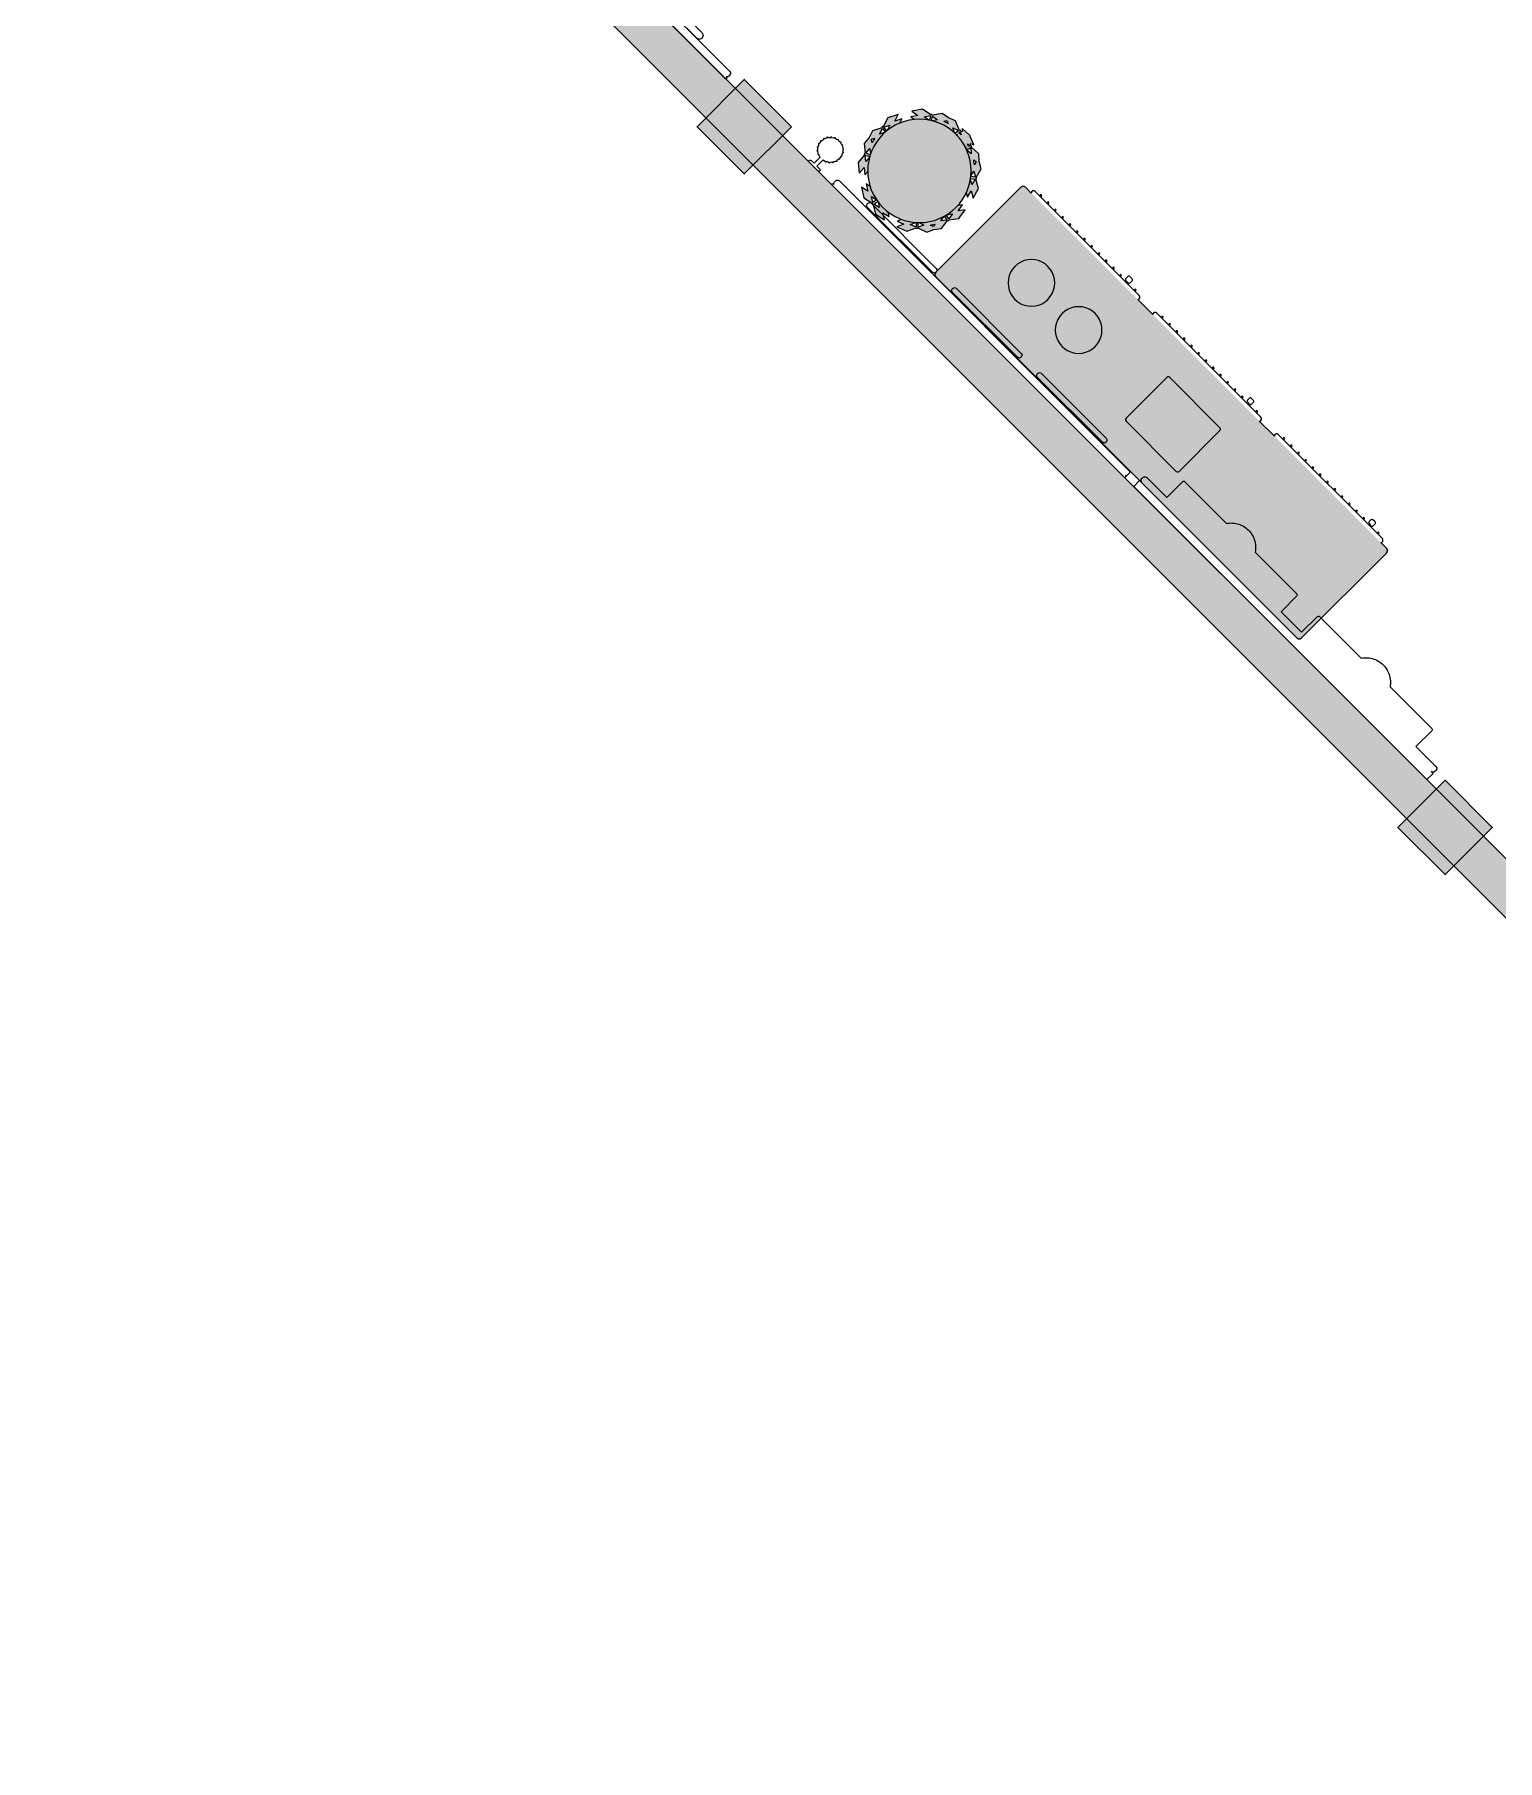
# Model space of a CAD drawing. Extents: x 2172.2 to 2210.6, y 415.3 to 458.1.
# Drawn here: x 2172.39 to 2181.16, y 426.93 to 437.28 of the extents above; entities that cross this region are included whole.
import ezdxf

# ---------------------------------------------------------------- set-up
doc = ezdxf.new("R2010")
doc.units = 0
for name, color, linetype, lineweight in [('AYAA_M3_COLUMNS', 8, 'CONTINUOUS', 30), ('AYAA_M3_FINE_DETAIL', 8, 'CONTINUOUS', 9), ('AYAA_M3_PLANTS', 94, 'CONTINUOUS', 18), ('AYAA_M3_SERVICE', 7, 'CONTINUOUS', 18), ('AYAA_M3_WALL_DECOR', 32, 'CONTINUOUS', 13), ('AYAA_M3_WALL_LIGHTS', 32, 'CONTINUOUS', 13), ('AYAA_M3_WALLS', 7, 'CONTINUOUS', 30)]:
    doc.layers.add(name, color=color, linetype=linetype, lineweight=lineweight)

# ---------------------------------------------------------------- blocks, each defined once
blk = doc.blocks.new('AYAA_M3_ARCHITECTURE')
at = {"layer": 'AYAA_M3_COLUMNS', "true_color": 0xcfdadc}
for points in [[(-13.071875, 2.724963), (-13.354713, 2.442124), (-13.637522, 2.724998), (-13.354713, 3.007803)], [(-9.155142, -1.192626), (-8.872302, -1.475465), (-9.155142, -1.758305), (-9.43795, -1.47543)]]:
    blk.add_hatch(color=256, dxfattribs=at).paths.add_polyline_path(points)
at = {"layer": 'AYAA_M3_WALLS', "true_color": 0xe1e6e6}
blk.add_hatch(color=256, dxfattribs=at).paths.add_polyline_path([(-17.430969, 6.977996), (-3.56182, -6.891153), (-3.738596, -7.06793), (-17.607746, 6.80122)])
at = {"layer": 'AYAA_M3_COLUMNS', "linetype": 'CONTINUOUS', "lineweight": -2}
for points in [[(-13.071875, 2.724963), (-13.354713, 2.442124), (-13.637522, 2.724998), (-13.354713, 3.007803)], [(-9.155142, -1.192626), (-8.872302, -1.475465), (-9.155142, -1.758305), (-9.43795, -1.47543)]]:
    blk.add_lwpolyline(points, close=True, dxfattribs=at)
at = {"layer": 'AYAA_M3_WALLS', "linetype": 'CONTINUOUS', "lineweight": -2}
blk.add_lwpolyline([(-17.430969, 6.977996), (-3.56182, -6.891153), (-3.738596, -7.06793), (-17.607746, 6.80122)], close=True, dxfattribs=at)
blk = doc.blocks.new('AYAA_M3_SCONCE')
at = {"color": 0, "linetype": 'CONTINUOUS', "lineweight": -2}
blk.add_lwpolyline([(-0.066057, -0.178967), (-0.064423, -0.178291), (-0.064952, -0.1775), (-0.069291, -0.168701), (-0.071015, -0.163622), (-0.072921, -0.164412), (-0.075043, -0.163533), (-0.075921, -0.161412), (-0.075043, -0.15929), (-0.072921, -0.158412), (-0.072618, -0.158538), (-0.074358, -0.149789), (-0.074835, -0.142517), (-0.076, -0.143), (-0.078121, -0.142121), (-0.079, -0.14), (-0.078121, -0.137879), (-0.076, -0.137), (-0.074835, -0.137483), (-0.074358, -0.130211), (-0.072618, -0.121462), (-0.072921, -0.121588), (-0.075043, -0.12071), (-0.075921, -0.118588), (-0.075043, -0.116467), (-0.072921, -0.115588), (-0.071015, -0.116378), (-0.069291, -0.111299), (-0.064952, -0.1025), (-0.064423, -0.101709), (-0.066057, -0.101033), (-0.066935, -0.098911), (-0.066057, -0.09679), (-0.063935, -0.095911), (-0.061814, -0.09679), (-0.061555, -0.097416), (-0.059501, -0.094343), (-0.053033, -0.086967), (-0.050898, -0.085095), (-0.051891, -0.084684), (-0.052769, -0.082563), (-0.051891, -0.080442), (-0.049769, -0.079563), (-0.047648, -0.080442), (-0.0471, -0.081764), (-0.045657, -0.080499), (-0.0375, -0.075048), (-0.033493, -0.073072), (-0.033693, -0.072989), (-0.034572, -0.070868), (-0.033693, -0.068747), (-0.031572, -0.067868), (-0.02945, -0.068747), (-0.028646, -0.07069), (-0.019411, -0.067556), (-0.013177, -0.066316), (-0.013816, -0.064774), (-0.012937, -0.062652), (-0.012, -0.062264), (-0.012, -0.014), (-0.037, -0.014), (-0.040995, -0.012931), (-0.043931, -0.009995), (-0.045, -0.006), (-0.043931, -0.002005), (-0.040995, 0.000931), (-0.037, 0.002), (0.037, 0.002), (0.040995, 0.000931), (0.043931, -0.002005), (0.045, -0.006), (0.043931, -0.009995), (0.040995, -0.012931), (0.037, -0.014), (0.012, -0.014), (0.012, -0.062264), (0.012937, -0.062652), (0.013816, -0.064774), (0.013177, -0.066316), (0.019411, -0.067556), (0.028646, -0.07069), (0.02945, -0.068747), (0.031572, -0.067868), (0.033693, -0.068747), (0.034572, -0.070868), (0.033693, -0.072989), (0.033493, -0.073072), (0.0375, -0.075048), (0.045657, -0.080499), (0.0471, -0.081764), (0.047648, -0.080442), (0.049769, -0.079563), (0.051891, -0.080442), (0.052769, -0.082563), (0.051891, -0.084684), (0.050898, -0.085095), (0.053033, -0.086967), (0.059501, -0.094343), (0.061555, -0.097416), (0.061814, -0.09679), (0.063935, -0.095911), (0.066057, -0.09679), (0.066935, -0.098911), (0.066057, -0.101033), (0.064423, -0.101709), (0.064952, -0.1025), (0.069291, -0.111299), (0.071015, -0.116378), (0.072921, -0.115588), (0.075043, -0.116467), (0.075921, -0.118588), (0.075043, -0.12071), (0.072921, -0.121588), (0.072618, -0.121462), (0.074358, -0.130211), (0.074835, -0.137483), (0.076, -0.137), (0.078121, -0.137879), (0.079, -0.14), (0.078121, -0.142121), (0.076, -0.143), (0.074835, -0.142517), (0.074358, -0.149789), (0.072618, -0.158538), (0.072921, -0.158412), (0.075043, -0.15929), (0.075921, -0.161412), (0.075043, -0.163533), (0.072921, -0.164412), (0.071015, -0.163622), (0.069291, -0.168701), (0.064952, -0.1775), (0.064423, -0.178291), (0.066057, -0.178967), (0.066935, -0.181089), (0.066057, -0.18321), (0.063935, -0.184089), (0.061814, -0.18321), (0.061555, -0.182584), (0.059501, -0.185657), (0.053033, -0.193033), (0.050898, -0.194905), (0.051891, -0.195316), (0.052769, -0.197437), (0.051891, -0.199558), (0.049769, -0.200437), (0.047648, -0.199558), (0.0471, -0.198236), (0.045657, -0.199501), (0.0375, -0.204952), (0.033493, -0.206928), (0.033693, -0.207011), (0.034572, -0.209132), (0.033693, -0.211253), (0.031572, -0.212132), (0.02945, -0.211253), (0.028646, -0.20931), (0.019411, -0.212444), (0.013177, -0.213684), (0.013816, -0.215226), (0.012937, -0.217348), (0.010816, -0.218226), (0.008695, -0.217348), (0.007816, -0.215226), (0.008131, -0.214467), (0, -0.215), (-0.008131, -0.214467), (-0.007816, -0.215226), (-0.008695, -0.217348), (-0.010816, -0.218226), (-0.012937, -0.217348), (-0.013816, -0.215226), (-0.013177, -0.213684), (-0.019411, -0.212444), (-0.028646, -0.20931), (-0.02945, -0.211253), (-0.031572, -0.212132), (-0.033693, -0.211253), (-0.034572, -0.209132), (-0.033693, -0.207011), (-0.033493, -0.206928), (-0.0375, -0.204952), (-0.045657, -0.199501), (-0.0471, -0.198236), (-0.047648, -0.199558), (-0.049769, -0.200437), (-0.051891, -0.199558), (-0.052769, -0.197437), (-0.051891, -0.195316), (-0.050898, -0.194905), (-0.053033, -0.193033), (-0.059501, -0.185657), (-0.061555, -0.182584), (-0.061814, -0.18321), (-0.063935, -0.184089), (-0.066057, -0.18321), (-0.066935, -0.181089)], close=True, dxfattribs=at)
blk = doc.blocks.new('AYAA_M3_UNIQUE_WALL_COMPOSITION_23')
at = {"color": 0, "linetype": 'CONTINUOUS', "lineweight": -2}
blk.add_lwpolyline([(-0.600037, -0.254052), (-0.609418, -0.251864), (-0.618636, -0.249068), (-0.627651, -0.245675), (-0.636425, -0.2417), (-0.64492, -0.237159), (-0.6531, -0.232072), (-0.66093, -0.226462), (-0.668376, -0.220351), (-0.675406, -0.213766), (-0.681991, -0.206736), (-0.688102, -0.19929), (-0.692981, -0.19248), (-1.0465, -0.19248), (-1.051094, -0.191251), (-1.054471, -0.187874), (-1.0557, -0.18328), (-1.0557, -0.04942), (-1.22544, -0.04942), (-1.233709, -0.047208), (-1.239788, -0.041129), (-1.242, -0.03286), (-1.242, -0.02458), (-1.239788, -0.016311), (-1.233709, -0.010232), (-1.22716, -0.00848), (-1.242, -0.00848), (-1.242, 0.04488), (1.242, 0.04488), (1.242, -0.00848), (1.22716, -0.00848), (1.233709, -0.010232), (1.239788, -0.016311), (1.242, -0.02458), (1.242, -0.03286), (1.239788, -0.041129), (1.233709, -0.047208), (1.22544, -0.04942), (1.0557, -0.04942), (1.0557, -0.18328), (1.054471, -0.187874), (1.051094, -0.191251), (1.0465, -0.19248), (0.692981, -0.19248), (0.688102, -0.19929), (0.681991, -0.206736), (0.675406, -0.213766), (0.668376, -0.220351), (0.66093, -0.226462), (0.6531, -0.232072), (0.64492, -0.237159), (0.636425, -0.2417), (0.627651, -0.245675), (0.618636, -0.249068), (0.609418, -0.251864), (0.600037, -0.254052), (0.590533, -0.255621), (0.580947, -0.256565), (0.57132, -0.25688), (0.561693, -0.256565), (0.552107, -0.255621), (0.542603, -0.254052), (0.533222, -0.251864), (0.524004, -0.249068), (0.514989, -0.245675), (0.506215, -0.2417), (0.49772, -0.237159), (0.48954, -0.232072), (0.48171, -0.226462), (0.474264, -0.220351), (0.467234, -0.213766), (0.460649, -0.206736), (0.454538, -0.19929), (0.449659, -0.19248), (0.09614, -0.19248), (0.091546, -0.191251), (0.088169, -0.187874), (0.08694, -0.18328), (0.08694, -0.04942), (-0.08694, -0.04942), (-0.08694, -0.18328), (-0.088169, -0.187874), (-0.091546, -0.191251), (-0.09614, -0.19248), (-0.449659, -0.19248), (-0.454538, -0.19929), (-0.460649, -0.206736), (-0.467234, -0.213766), (-0.474264, -0.220351), (-0.48171, -0.226462), (-0.48954, -0.232072), (-0.49772, -0.237159), (-0.506215, -0.2417), (-0.514989, -0.245675), (-0.524004, -0.249068), (-0.533222, -0.251864), (-0.542603, -0.254052), (-0.552107, -0.255621), (-0.561693, -0.256565), (-0.57132, -0.25688), (-0.580947, -0.256565), (-0.590533, -0.255621)], close=True, dxfattribs=at)
blk = doc.blocks.new('AYAA_M3_UNIQUE_WALL_COMPOSITION_24')
at = {"color": 0, "linetype": 'CONTINUOUS', "lineweight": -2}
for points in [[(-1.242, -0.00548), (-1.242, 0.00464), (1.242, 0.00464), (1.242, -0.00548), (1.234257, -0.00548), (1.239788, -0.011011), (1.242, -0.01928), (1.242, -0.02756), (1.239788, -0.035829), (1.233709, -0.041908), (1.22544, -0.04412), (-1.22544, -0.04412), (-1.233709, -0.041908), (-1.239788, -0.035829), (-1.242, -0.02756), (-1.242, -0.01928), (-1.239788, -0.011011), (-1.234257, -0.00548)], [(-1.00807, -0.05587), (-0.99636, -0.05102), (-0.44436, -0.05102), (-0.434219, -0.05587), (-0.430019, -0.06758), (-0.434219, -0.07929), (-0.44436, -0.08414), (-0.99636, -0.08414), (-1.00807, -0.07929), (-1.01292, -0.06758)], [(-0.276, -0.05102), (0.276, -0.05102), (0.286141, -0.05587), (0.290341, -0.06758), (0.286141, -0.07929), (0.276, -0.08414), (-0.276, -0.08414), (-0.28771, -0.07929), (-0.29256, -0.06758), (-0.28771, -0.05587)], [(0.44436, -0.05102), (0.99636, -0.05102), (1.006501, -0.05587), (1.010701, -0.06758), (1.006501, -0.07929), (0.99636, -0.08414), (0.44436, -0.08414), (0.43265, -0.07929), (0.4278, -0.06758), (0.43265, -0.05587)]]:
    blk.add_lwpolyline(points, close=True, dxfattribs=at)
blk = doc.blocks.new('AYAA_M3_UNIQUE_WALL_COMPOSITION_25')
at = {"color": 0, "linetype": 'CONTINUOUS', "lineweight": -2}
for points in [[(-1.242, 0.00436), (1.242, 0.00436), (1.242, -0.00576), (1.234257, -0.00576), (1.239788, -0.011291), (1.242, -0.01956), (1.242, -0.02784), (1.239788, -0.036109), (1.233709, -0.042188), (1.22544, -0.0444), (-1.22544, -0.0444), (-1.233709, -0.042188), (-1.239788, -0.036109), (-1.242, -0.02784), (-1.242, -0.01956), (-1.239788, -0.011291), (-1.234257, -0.00576), (-1.242, -0.00576)], [(-0.945518, -0.04486), (-0.596095, -0.04486), (-0.584101, -0.049834), (-0.572093, -0.04486), (-0.314493, -0.04486), (-0.298243, -0.051597), (-0.291512, -0.06786), (-0.298243, -0.084123), (-0.314493, -0.09086), (-0.572093, -0.09086), (-0.584101, -0.085886), (-0.596095, -0.09086), (-0.945518, -0.09086), (-0.961781, -0.084123), (-0.968518, -0.06786), (-0.961781, -0.051597)], [(-0.268469, -0.04486), (0.1288, -0.04486), (0.137619, -0.04852), (0.146454, -0.04486), (0.404054, -0.04486), (0.41477, -0.049303), (0.425495, -0.04486), (0.921633, -0.04486), (0.937866, -0.051597), (0.94459, -0.06786), (0.937866, -0.084123), (0.921633, -0.09086), (0.425495, -0.09086), (0.41477, -0.086417), (0.404054, -0.09086), (0.146454, -0.09086), (0.137619, -0.0872), (0.1288, -0.09086), (-0.268469, -0.09086), (-0.284733, -0.084123), (-0.291469, -0.06786), (-0.284733, -0.051597)]]:
    blk.add_lwpolyline(points, close=True, dxfattribs=at)
blk = doc.blocks.new('AYAA_M3_SIDEBOARD')
at = {"true_color": 0xe8ddc7}
blk.add_hatch(color=256, dxfattribs=at).paths.add_polyline_path([(-1.547328, 0.369987), (-1.539987, 0.377328), (-1.53, 0.38), (1.53, 0.38), (1.539987, 0.377328), (1.547328, 0.369987), (1.55, 0.36), (1.55, -0.36), (1.547328, -0.369987), (1.539987, -0.377328), (1.53, -0.38), (-1.53, -0.38), (-1.539987, -0.377328), (-1.547328, -0.369987), (-1.55, -0.36), (-1.55, 0.36)])
at = {"color": 0, "linetype": 'CONTINUOUS', "lineweight": -2}
for points in [[(-1.53, -0.38), (-1.539987, -0.377328), (-1.547328, -0.369987), (-1.55, -0.36), (-1.55, 0.36), (-1.547328, 0.369987), (-1.539987, 0.377328), (-1.53, 0.38), (1.53, 0.38), (1.539987, 0.377328), (1.547328, 0.369987), (1.55, 0.36), (1.55, -0.36), (1.547328, -0.369987), (1.539987, -0.377328), (1.53, -0.38), (1.481121, -0.38), (1.48313, -0.382009), (1.485, -0.389), (1.48313, -0.395991), (1.477991, -0.40113), (1.471, -0.403), (0.589, -0.403), (0.582009, -0.40113), (0.57687, -0.395991), (0.575, -0.389), (0.57687, -0.382009), (0.578879, -0.38), (0.451121, -0.38), (0.45313, -0.382009), (0.455, -0.389), (0.45313, -0.395991), (0.447991, -0.40113), (0.441, -0.403), (-0.441, -0.403), (-0.447991, -0.40113), (-0.45313, -0.395991), (-0.455, -0.389), (-0.45313, -0.382009), (-0.451121, -0.38), (-0.578879, -0.38), (-0.57687, -0.382009), (-0.575, -0.389), (-0.57687, -0.395991), (-0.582009, -0.40113), (-0.589, -0.403), (-1.471, -0.403), (-1.477991, -0.40113), (-1.48313, -0.395991), (-1.485, -0.389), (-1.48313, -0.382009), (-1.481121, -0.38)], [(-1.43, -0.415), (-1.433535, -0.413536), (-1.435, -0.41), (-1.433535, -0.406464), (-1.43, -0.405), (-1.426464, -0.406464), (-1.425, -0.41), (-1.426464, -0.413536)], [(-1.363461, -0.41), (-1.364926, -0.413536), (-1.368461, -0.415), (-1.371997, -0.413536), (-1.373461, -0.41), (-1.371997, -0.406464), (-1.368461, -0.405), (-1.364926, -0.406464)], [(-1.301923, -0.41), (-1.303388, -0.413536), (-1.306923, -0.415), (-1.310459, -0.413536), (-1.311923, -0.41), (-1.310459, -0.406464), (-1.306923, -0.405), (-1.303388, -0.406464)], [(-1.245385, -0.415), (-1.24892, -0.413536), (-1.250385, -0.41), (-1.24892, -0.406464), (-1.245385, -0.405), (-1.241849, -0.406464), (-1.240385, -0.41), (-1.241849, -0.413536)], [(-1.180311, -0.413536), (-1.183846, -0.415), (-1.187382, -0.413536), (-1.188846, -0.41), (-1.187382, -0.406464), (-1.183846, -0.405), (-1.180311, -0.406464), (-1.178846, -0.41)], [(-1.118772, -0.413536), (-1.122308, -0.415), (-1.125843, -0.413536), (-1.127308, -0.41), (-1.125843, -0.406464), (-1.122308, -0.405), (-1.118772, -0.406464), (-1.117308, -0.41)], [(-1.057234, -0.406464), (-1.055769, -0.41), (-1.057234, -0.413536), (-1.060769, -0.415), (-1.064305, -0.413536), (-1.065769, -0.41), (-1.064305, -0.406464), (-1.060769, -0.405)], [(-1.004231, -0.41), (-1.002766, -0.406464), (-0.999231, -0.405), (-0.995695, -0.406464), (-0.994231, -0.41), (-0.995695, -0.413536), (-0.999231, -0.415), (-1.002766, -0.413536)], [(-0.934157, -0.406464), (-0.932692, -0.41), (-0.934157, -0.413536), (-0.937692, -0.415), (-0.941228, -0.413536), (-0.942692, -0.41), (-0.941228, -0.406464), (-0.937692, -0.405)], [(-0.871154, -0.41), (-0.872618, -0.413536), (-0.876154, -0.415), (-0.879689, -0.413536), (-0.881154, -0.41), (-0.879689, -0.406464), (-0.876154, -0.405), (-0.872618, -0.406464)], [(-0.81108, -0.413536), (-0.814615, -0.415), (-0.818151, -0.413536), (-0.819615, -0.41), (-0.818151, -0.406464), (-0.814615, -0.405), (-0.81108, -0.406464), (-0.809615, -0.41)], [(-0.753077, -0.415), (-0.756612, -0.413536), (-0.758077, -0.41), (-0.756612, -0.406464), (-0.753077, -0.405), (-0.749541, -0.406464), (-0.748077, -0.41), (-0.749541, -0.413536)], [(-0.696538, -0.41), (-0.695074, -0.406464), (-0.691538, -0.405), (-0.688003, -0.406464), (-0.686538, -0.41), (-0.687306, -0.411855), (-0.686505, -0.412069), (-0.683569, -0.415005), (-0.6825, -0.419), (-0.6825, -0.435), (-0.683569, -0.438995), (-0.686505, -0.441931), (-0.6905, -0.443), (-0.7095, -0.443), (-0.713495, -0.441931), (-0.716431, -0.438995), (-0.7175, -0.435), (-0.7175, -0.419), (-0.716431, -0.415005), (-0.713495, -0.412069), (-0.7095, -0.411), (-0.696124, -0.411)], [(-0.633536, -0.413536), (-0.635, -0.41), (-0.633536, -0.406464), (-0.63, -0.405), (-0.626464, -0.406464), (-0.625, -0.41), (-0.626464, -0.413536), (-0.63, -0.415)], [(-0.396464, -0.406464), (-0.395, -0.41), (-0.396464, -0.413536), (-0.4, -0.415), (-0.403536, -0.413536), (-0.405, -0.41), (-0.403536, -0.406464), (-0.4, -0.405)], [(-0.338462, -0.405), (-0.334926, -0.406464), (-0.333462, -0.41), (-0.334926, -0.413536), (-0.338462, -0.415), (-0.341997, -0.413536), (-0.343462, -0.41), (-0.341997, -0.406464)], [(-0.276923, -0.405), (-0.273388, -0.406464), (-0.271923, -0.41), (-0.273388, -0.413536), (-0.276923, -0.415), (-0.280459, -0.413536), (-0.281923, -0.41), (-0.280459, -0.406464)], [(-0.215385, -0.405), (-0.211849, -0.406464), (-0.210385, -0.41), (-0.211849, -0.413536), (-0.215385, -0.415), (-0.21892, -0.413536), (-0.220385, -0.41), (-0.21892, -0.406464)], [(-0.153846, -0.405), (-0.150311, -0.406464), (-0.148846, -0.41), (-0.150311, -0.413536), (-0.153846, -0.415), (-0.157382, -0.413536), (-0.158846, -0.41), (-0.157382, -0.406464)], [(-0.088772, -0.406464), (-0.087308, -0.41), (-0.088772, -0.413536), (-0.092308, -0.415), (-0.095843, -0.413536), (-0.097308, -0.41), (-0.095843, -0.406464), (-0.092308, -0.405)], [(-0.025769, -0.41), (-0.027234, -0.413536), (-0.030769, -0.415), (-0.034305, -0.413536), (-0.035769, -0.41), (-0.034305, -0.406464), (-0.030769, -0.405), (-0.027234, -0.406464)], [(0.030769, -0.415), (0.027234, -0.413536), (0.025769, -0.41), (0.027234, -0.406464), (0.030769, -0.405), (0.034305, -0.406464), (0.035769, -0.41), (0.034305, -0.413536)], [(0.095843, -0.406464), (0.097308, -0.41), (0.095843, -0.413536), (0.092308, -0.415), (0.088772, -0.413536), (0.087308, -0.41), (0.088772, -0.406464), (0.092308, -0.405)], [(0.148846, -0.41), (0.150311, -0.406464), (0.153846, -0.405), (0.157382, -0.406464), (0.158846, -0.41), (0.157382, -0.413536), (0.153846, -0.415), (0.150311, -0.413536)], [(0.215385, -0.405), (0.21892, -0.406464), (0.220385, -0.41), (0.21892, -0.413536), (0.215385, -0.415), (0.211849, -0.413536), (0.210385, -0.41), (0.211849, -0.406464)], [(0.276923, -0.405), (0.280459, -0.406464), (0.281923, -0.41), (0.280459, -0.413536), (0.276923, -0.415), (0.273388, -0.413536), (0.271923, -0.41), (0.273388, -0.406464)], [(0.313569, -0.415005), (0.316505, -0.412069), (0.3205, -0.411), (0.333876, -0.411), (0.333462, -0.41), (0.334926, -0.406464), (0.338462, -0.405), (0.341997, -0.406464), (0.343462, -0.41), (0.342694, -0.411855), (0.343495, -0.412069), (0.346431, -0.415005), (0.3475, -0.419), (0.3475, -0.435), (0.346431, -0.438995), (0.343495, -0.441931), (0.3395, -0.443), (0.3205, -0.443), (0.316505, -0.441931), (0.313569, -0.438995), (0.3125, -0.435), (0.3125, -0.419)], [(0.403536, -0.413536), (0.4, -0.415), (0.396464, -0.413536), (0.395, -0.41), (0.396464, -0.406464), (0.4, -0.405), (0.403536, -0.406464), (0.405, -0.41)], [(0.625, -0.41), (0.626464, -0.406464), (0.63, -0.405), (0.633536, -0.406464), (0.635, -0.41), (0.633536, -0.413536), (0.63, -0.415), (0.626464, -0.413536)], [(0.695074, -0.413536), (0.691538, -0.415), (0.688003, -0.413536), (0.686538, -0.41), (0.688003, -0.406464), (0.691538, -0.405), (0.695074, -0.406464), (0.696538, -0.41)], [(0.749541, -0.406464), (0.753077, -0.405), (0.756612, -0.406464), (0.758077, -0.41), (0.756612, -0.413536), (0.753077, -0.415), (0.749541, -0.413536), (0.748077, -0.41)], [(0.81108, -0.406464), (0.814615, -0.405), (0.818151, -0.406464), (0.819615, -0.41), (0.818151, -0.413536), (0.814615, -0.415), (0.81108, -0.413536), (0.809615, -0.41)], [(0.879689, -0.406464), (0.881154, -0.41), (0.879689, -0.413536), (0.876154, -0.415), (0.872618, -0.413536), (0.871154, -0.41), (0.872618, -0.406464), (0.876154, -0.405)], [(0.934157, -0.406464), (0.937692, -0.405), (0.941228, -0.406464), (0.942692, -0.41), (0.941228, -0.413536), (0.937692, -0.415), (0.934157, -0.413536), (0.932692, -0.41)], [(0.995695, -0.406464), (0.999231, -0.405), (1.002766, -0.406464), (1.004231, -0.41), (1.002766, -0.413536), (0.999231, -0.415), (0.995695, -0.413536), (0.994231, -0.41)], [(1.065769, -0.41), (1.064305, -0.413536), (1.060769, -0.415), (1.057234, -0.413536), (1.055769, -0.41), (1.057234, -0.406464), (1.060769, -0.405), (1.064305, -0.406464)], [(1.125843, -0.413536), (1.122308, -0.415), (1.118772, -0.413536), (1.117308, -0.41), (1.118772, -0.406464), (1.122308, -0.405), (1.125843, -0.406464), (1.127308, -0.41)], [(1.188846, -0.41), (1.187382, -0.413536), (1.183846, -0.415), (1.180311, -0.413536), (1.178846, -0.41), (1.180311, -0.406464), (1.183846, -0.405), (1.187382, -0.406464)], [(1.250385, -0.41), (1.24892, -0.413536), (1.245385, -0.415), (1.241849, -0.413536), (1.240385, -0.41), (1.241849, -0.406464), (1.245385, -0.405), (1.24892, -0.406464)], [(1.310459, -0.413536), (1.306923, -0.415), (1.303388, -0.413536), (1.301923, -0.41), (1.303388, -0.406464), (1.306923, -0.405), (1.310459, -0.406464), (1.311923, -0.41)], [(1.346505, -0.412069), (1.3505, -0.411), (1.363875, -0.411), (1.363461, -0.41), (1.364926, -0.406464), (1.368461, -0.405), (1.371997, -0.406464), (1.373461, -0.41), (1.372693, -0.411854), (1.373495, -0.412069), (1.376431, -0.415005), (1.3775, -0.419), (1.3775, -0.435), (1.376431, -0.438995), (1.373495, -0.441931), (1.3695, -0.443), (1.3505, -0.443), (1.346505, -0.441931), (1.343569, -0.438995), (1.3425, -0.435), (1.3425, -0.419), (1.343569, -0.415005)], [(1.433535, -0.413536), (1.43, -0.415), (1.426464, -0.413536), (1.425, -0.41), (1.426464, -0.406464), (1.43, -0.405), (1.433535, -0.406464), (1.435, -0.41)]]:
    blk.add_lwpolyline(points, close=True, dxfattribs=at)
at = {"layer": 'AYAA_M3_FINE_DETAIL', "linetype": 'CONTINUOUS', "lineweight": -2}
for points in [[(-1.224741, 0.063559), (-1.213262, 0.08229), (-1.198995, 0.098995), (-1.18229, 0.113262), (-1.163559, 0.124741), (-1.143262, 0.133148), (-1.121901, 0.138276), (-1.1, 0.14), (-1.078099, 0.138276), (-1.056738, 0.133148), (-1.036441, 0.124741), (-1.01771, 0.113262), (-1.001005, 0.098995), (-0.986738, 0.08229), (-0.975259, 0.063559), (-0.966852, 0.043262), (-0.961724, 0.021901), (-0.96, 0), (-0.961724, -0.021901), (-0.966852, -0.043262), (-0.975259, -0.063559), (-0.986738, -0.08229), (-1.001005, -0.098995), (-1.01771, -0.113262), (-1.036441, -0.124741), (-1.056738, -0.133148), (-1.078099, -0.138276), (-1.1, -0.14), (-1.121901, -0.138276), (-1.143262, -0.133148), (-1.163559, -0.124741), (-1.18229, -0.113262), (-1.198995, -0.098995), (-1.213262, -0.08229), (-1.224741, -0.063559), (-1.233148, -0.043262), (-1.238276, -0.021901), (-1.24, 0), (-1.238276, 0.021901), (-1.233148, 0.043262)], [(-0.838276, 0.021901), (-0.833148, 0.043262), (-0.824741, 0.063559), (-0.813262, 0.08229), (-0.798995, 0.098995), (-0.78229, 0.113262), (-0.763559, 0.124741), (-0.743262, 0.133148), (-0.721901, 0.138276), (-0.7, 0.14), (-0.678099, 0.138276), (-0.656738, 0.133148), (-0.636441, 0.124741), (-0.61771, 0.113262), (-0.601005, 0.098995), (-0.586738, 0.08229), (-0.575259, 0.063559), (-0.566852, 0.043262), (-0.561724, 0.021901), (-0.56, 0), (-0.561724, -0.021901), (-0.566852, -0.043262), (-0.575259, -0.063559), (-0.586738, -0.08229), (-0.601005, -0.098995), (-0.61771, -0.113262), (-0.636441, -0.124741), (-0.656738, -0.133148), (-0.678099, -0.138276), (-0.7, -0.14), (-0.721901, -0.138276), (-0.743262, -0.133148), (-0.763559, -0.124741), (-0.78229, -0.113262), (-0.798995, -0.098995), (-0.813262, -0.08229), (-0.824741, -0.063559), (-0.833148, -0.043262), (-0.838276, -0.021901), (-0.84, 0)], [(-0.118992, 0.183397), (-0.113, 0.185), (0.313, 0.185), (0.318992, 0.183397), (0.323397, 0.178992), (0.325, 0.173), (0.325, -0.173), (0.323397, -0.178992), (0.318992, -0.183397), (0.313, -0.185), (-0.113, -0.185), (-0.118992, -0.183397), (-0.123397, -0.178992), (-0.125, -0.173), (-0.125, 0.173), (-0.123397, 0.178992)]]:
    blk.add_lwpolyline(points, close=True, dxfattribs=at)
blk = doc.blocks.new('AYAA_M3_PLANTER')
at = {"true_color": 0x91b46f}
h = blk.add_hatch(color=256, dxfattribs=at)
h.paths.add_polyline_path([(-0.314582, -0.176177), (-0.34944, -0.121314), (-0.336246, -0.063287), (-0.338237, -0.062792), (-0.340588, -0.058893), (-0.339683, -0.054431), (-0.337973, -0.053296), (-0.369886, -0.003068), (-0.355475, 0.060314), (-0.331772, 0.023007), (-0.321972, 0.066107), (-0.30676, 0.042164), (-0.304043, 0.060478), (-0.296652, 0.089988), (-0.286403, 0.118632), (-0.280823, 0.13043), (-0.30658, 0.118511), (-0.291515, 0.160064), (-0.331628, 0.141502), (-0.309474, 0.20261), (-0.255468, 0.227602), (-0.256292, 0.22948), (-0.254641, 0.233723), (-0.250554, 0.235732), (-0.248612, 0.235071), (-0.22833, 0.291016), (-0.18698, 0.310151), (-0.150749, 0.337787), (-0.091788, 0.329601), (-0.091462, 0.331547), (-0.087769, 0.334189), (-0.083255, 0.333702), (-0.082014, 0.332167), (-0.034685, 0.368269), (0.029698, 0.35933), (-0.005446, 0.332524), (0.038334, 0.326445), (0.015759, 0.309226), (0.030385, 0.308507), (0.060478, 0.304043), (0.089988, 0.296652), (0.105943, 0.290943), (0.091863, 0.31559), (0.134551, 0.304134), (0.112627, 0.342513), (0.175406, 0.325665), (0.204933, 0.273978), (0.206673, 0.274908), (0.21102, 0.273598), (0.213392, 0.269726), (0.212934, 0.267806), (0.270427, 0.252378), (0.293029, 0.212813), (0.32366, 0.17908), (0.320546, 0.119665), (0.322646, 0.119524), (0.325649, 0.11609), (0.325495, 0.111531), (0.323958, 0.110094), (0.332125, 0.1011), (0.34, 0.12), (0.361231, 0.069046), (0.363954, 0.066047), (0.363789, 0.062905), (0.365, 0.06), (0.363441, 0.056259), (0.360553, 0.001136), (0.346789, 0.016294), (0.342105, 0.005053), (0.343905, 0.004243), (0.345522, 0), (0.343905, -0.004243), (0.342105, -0.005053), (0.365, -0.06), (0.347475, -0.102059), (0.339471, -0.146917), (0.290523, -0.180738), (0.291693, -0.182487), (0.290809, -0.186962), (0.287104, -0.189624), (0.285028, -0.189285), (0.274576, -0.247856), (0.2211, -0.284806), (0.228864, -0.241294), (0.192501, -0.26642), (0.1974, -0.238964), (0.196662, -0.239633), (0.172227, -0.257756), (0.146133, -0.273396), (0.119186, -0.286141), (0.145726, -0.294619), (0.106529, -0.315045), (0.148633, -0.328494), (0.09099, -0.358533), (0.034315, -0.34043), (0.033645, -0.342424), (0.029562, -0.344457), (0.025191, -0.34315), (0.024191, -0.341299), (-0.02857, -0.368794), (-0.071975, -0.354929), (-0.117352, -0.35079), (-0.155242, -0.304904), (-0.15685, -0.306178), (-0.161374, -0.305659), (-0.164354, -0.302216), (-0.164209, -0.30017), (-0.223471, -0.294764), (-0.264858, -0.244643), (-0.220841, -0.248658), (-0.248984, -0.214576), (-0.22109, -0.217121), (-0.239633, -0.196662), (-0.257756, -0.172227), (-0.273396, -0.146133), (-0.274861, -0.143036), (-0.281079, -0.170384), (-0.304783, -0.133077)])
h.paths.add_polyline_path([(0.32938, 0.006), (0.3375, 0.006), (0.330287, 0.023311)], flags=0)
h.paths.add_polyline_path([(0.32464, -0.006), (0.309705, -0.006), (0.309578, -0.008587), (0.323, -0.0408), (0.3375, -0.006), (0.328751, -0.006), (0.328527, -0.010281)], flags=0)
h.paths.add_polyline_path([(0.33044, -0.097057), (0.323, -0.0792), (0.317182, -0.093164), (0.314525, -0.108055)], flags=0)
h.paths.add_polyline_path([(0.319918, 0.107677), (0.31227, 0.104951), (0.318937, 0.088952)], flags=0)
h.paths.add_polyline_path([(0.307649, 0.116043), (0.315889, 0.11898), (0.290546, 0.146891), (0.288725, 0.112142), (0.289628, 0.109619), (0.303776, 0.114662), (0.306, 0.12)], flags=0)
h.paths.add_polyline_path([(0.309578, 0.008587), (0.309705, 0.006), (0.313744, 0.006), (0.310149, 0.009959)], flags=0)
h.paths.add_polyline_path([(0.295485, 0.094765), (0.297542, 0.099701), (0.293671, 0.098321), (0.29459, 0.095751)], flags=0)
h.paths.add_polyline_path([(0.264914, -0.160285), (0.263661, -0.162376), (0.287137, -0.177468), (0.293759, -0.140353)], flags=0)
h.paths.add_polyline_path([(0.249631, -0.208993), (0.280647, -0.187562), (0.257445, -0.172646), (0.255695, -0.175005)], flags=0)
h.paths.add_polyline_path([(0.267482, 0.194261), (0.277651, 0.183062), (0.278664, 0.20238), (0.259979, 0.207395)], flags=0)
h.paths.add_polyline_path([(0.229573, 0.230846), (0.210872, 0.263581), (0.193952, 0.241643), (0.196566, 0.239704)], flags=0)
h.paths.add_polyline_path([(0.18234, 0.250255), (0.184312, 0.248793), (0.20137, 0.27091), (0.164959, 0.280681)], flags=0)
h.paths.add_polyline_path([(0.06827, -0.318328), (0.035259, -0.307784), (0.032472, -0.308197), (0.034836, -0.335751)], flags=0)
h.paths.add_polyline_path([(-0.013033, -0.325306), (0.02288, -0.336777), (0.020496, -0.308993), (0.018039, -0.309114)], flags=0)
h.paths.add_polyline_path([(-0.072835, 0.300948), (-0.070392, 0.30156), (-0.042586, 0.322769), (-0.079928, 0.327954)], flags=0)
h.paths.add_polyline_path([(-0.0657, -0.323987), (-0.080764, -0.322613), (-0.068447, -0.33753), (-0.051291, -0.328589)], flags=0)
h.paths.add_polyline_path([(-0.091535, 0.324905), (-0.12151, 0.302042), (-0.087386, 0.297304), (-0.084477, 0.298032)], flags=0)
h.paths.add_polyline_path([(-0.139269, -0.276642), (-0.152266, -0.301259), (-0.114722, -0.304684), (-0.136985, -0.277723)], flags=0)
h.paths.add_polyline_path([(-0.152218, -0.269749), (-0.186882, -0.266587), (-0.162878, -0.295657), (-0.149925, -0.271123)], flags=0)
h.paths.add_polyline_path([(-0.170679, 0.283112), (-0.15865, 0.292287), (-0.177811, 0.294948), (-0.184405, 0.276761)], flags=0)
h.paths.add_polyline_path([(-0.244585, 0.232638), (-0.224083, 0.213819), (-0.222168, 0.215932), (-0.210371, 0.24847)], flags=0)
h.paths.add_polyline_path([(-0.232141, 0.204928), (-0.252699, 0.223798), (-0.265549, 0.188355), (-0.23388, 0.20301)], flags=0)
h.paths.add_polyline_path([(-0.303717, -0.061779), (-0.304043, -0.060478), (-0.304306, -0.058708), (-0.331542, -0.063418), (-0.311325, -0.095238)], flags=0)
h.paths.add_polyline_path([(-0.306067, -0.046834), (-0.306424, -0.044428), (-0.325228, -0.014831), (-0.333587, -0.051593)], flags=0)
at = {"color": 0, "linetype": 'CONTINUOUS', "lineweight": -2}
for points in [[(-0.314582, -0.176177), (-0.34944, -0.121314), (-0.336246, -0.063287), (-0.338237, -0.062792), (-0.340588, -0.058893), (-0.339683, -0.054431), (-0.337973, -0.053296), (-0.369886, -0.003068), (-0.355475, 0.060314), (-0.331772, 0.023007), (-0.321972, 0.066107), (-0.30676, 0.042164), (-0.304043, 0.060478), (-0.296652, 0.089988), (-0.286403, 0.118632), (-0.280823, 0.13043), (-0.30658, 0.118511), (-0.291515, 0.160064), (-0.331628, 0.141502), (-0.309474, 0.20261), (-0.255468, 0.227602), (-0.256292, 0.22948), (-0.254641, 0.233723), (-0.250554, 0.235732), (-0.248612, 0.235071), (-0.22833, 0.291016), (-0.18698, 0.310151), (-0.150749, 0.337787), (-0.091788, 0.329601), (-0.091462, 0.331547), (-0.087769, 0.334189), (-0.083255, 0.333702), (-0.082014, 0.332167), (-0.034685, 0.368269), (0.029698, 0.35933), (-0.005446, 0.332524), (0.038334, 0.326445), (0.015759, 0.309226), (0.030385, 0.308507), (0.060478, 0.304043), (0.089988, 0.296652), (0.105943, 0.290943), (0.091863, 0.31559), (0.134551, 0.304134), (0.112627, 0.342513), (0.175406, 0.325665), (0.204933, 0.273978), (0.206673, 0.274908), (0.21102, 0.273598), (0.213392, 0.269726), (0.212934, 0.267806), (0.270427, 0.252378), (0.293029, 0.212813), (0.32366, 0.17908), (0.320546, 0.119665), (0.322646, 0.119524), (0.325649, 0.11609), (0.325495, 0.111531), (0.323958, 0.110094), (0.332125, 0.1011), (0.34, 0.12), (0.361231, 0.069046), (0.363954, 0.066047), (0.363789, 0.062905), (0.365, 0.06), (0.363441, 0.056259), (0.360553, 0.001136), (0.346789, 0.016294), (0.342105, 0.005053), (0.343905, 0.004243), (0.345522, 0), (0.343905, -0.004243), (0.342105, -0.005053), (0.365, -0.06), (0.347475, -0.102059), (0.339471, -0.146917), (0.290523, -0.180738), (0.291693, -0.182487), (0.290809, -0.186962), (0.287104, -0.189624), (0.285028, -0.189285), (0.274576, -0.247856), (0.2211, -0.284806), (0.228864, -0.241294), (0.192501, -0.26642), (0.1974, -0.238964), (0.196662, -0.239633), (0.172227, -0.257756), (0.146133, -0.273396), (0.119186, -0.286141), (0.145726, -0.294619), (0.106529, -0.315045), (0.148633, -0.328494), (0.09099, -0.358533), (0.034315, -0.34043), (0.033645, -0.342424), (0.029562, -0.344457), (0.025191, -0.34315), (0.024191, -0.341299), (-0.02857, -0.368794), (-0.071975, -0.354929), (-0.117352, -0.35079), (-0.155242, -0.304904), (-0.15685, -0.306178), (-0.161374, -0.305659), (-0.164354, -0.302216), (-0.164209, -0.30017), (-0.223471, -0.294764), (-0.264858, -0.244643), (-0.220841, -0.248658), (-0.248984, -0.214576), (-0.22109, -0.217121), (-0.239633, -0.196662), (-0.257756, -0.172227), (-0.273396, -0.146133), (-0.274861, -0.143036), (-0.281079, -0.170384), (-0.304783, -0.133077)], [(-0.091535, 0.324905), (-0.12151, 0.302042), (-0.087386, 0.297304), (-0.084477, 0.298032)], [(-0.072835, 0.300948), (-0.070392, 0.30156), (-0.042586, 0.322769), (-0.079928, 0.327954)], [(-0.304043, 0.060478), (-0.296652, 0.089988), (-0.286403, 0.118632), (-0.273396, 0.146133), (-0.257756, 0.172227), (-0.239633, 0.196662), (-0.219203, 0.219203), (-0.196662, 0.239633), (-0.172227, 0.257756), (-0.146133, 0.273396), (-0.118632, 0.286403), (-0.089988, 0.296652), (-0.060478, 0.304043), (-0.030385, 0.308507), (0, 0.31), (0.030385, 0.308507), (0.060478, 0.304043), (0.089988, 0.296652), (0.118632, 0.286403), (0.146133, 0.273396), (0.172227, 0.257756), (0.196662, 0.239633), (0.219203, 0.219203), (0.239633, 0.196662), (0.257756, 0.172227), (0.273396, 0.146133), (0.286403, 0.118632), (0.296652, 0.089988), (0.304043, 0.060478), (0.308507, 0.030385), (0.31, 0), (0.308507, -0.030385), (0.304043, -0.060478), (0.296652, -0.089988), (0.286403, -0.118632), (0.273396, -0.146133), (0.257756, -0.172227), (0.239633, -0.196662), (0.219203, -0.219203), (0.196662, -0.239633), (0.172227, -0.257756), (0.146133, -0.273396), (0.118632, -0.286403), (0.089988, -0.296652), (0.060478, -0.304043), (0.030385, -0.308507), (0, -0.31), (-0.030385, -0.308507), (-0.060478, -0.304043), (-0.089988, -0.296652), (-0.118632, -0.286403), (-0.146133, -0.273396), (-0.172227, -0.257756), (-0.196662, -0.239633), (-0.219203, -0.219203), (-0.239633, -0.196662), (-0.257756, -0.172227), (-0.273396, -0.146133), (-0.286403, -0.118632), (-0.296652, -0.089988), (-0.304043, -0.060478), (-0.308507, -0.030385), (-0.31, 0), (-0.308507, 0.030385)], [(-0.232141, 0.204928), (-0.252699, 0.223798), (-0.265549, 0.188355), (-0.23388, 0.20301)], [(-0.244585, 0.232638), (-0.224083, 0.213819), (-0.222168, 0.215932), (-0.210371, 0.24847)], [(-0.170679, 0.283112), (-0.15865, 0.292287), (-0.177811, 0.294948), (-0.184405, 0.276761)], [(0.18234, 0.250255), (0.184312, 0.248793), (0.20137, 0.27091), (0.164959, 0.280681)], [(0.229573, 0.230846), (0.210872, 0.263581), (0.193952, 0.241643), (0.196566, 0.239704)], [(0.267482, 0.194261), (0.277651, 0.183062), (0.278664, 0.20238), (0.259979, 0.207395)], [(0.307649, 0.116043), (0.315889, 0.11898), (0.290546, 0.146891), (0.288725, 0.112142), (0.289628, 0.109619), (0.303776, 0.114662), (0.306, 0.12)], [(0.319918, 0.107677), (0.31227, 0.104951), (0.318937, 0.088952)], [(0.295485, 0.094765), (0.297542, 0.099701), (0.293671, 0.098321), (0.29459, 0.095751)], [(0.309578, 0.008587), (0.309705, 0.006), (0.313744, 0.006), (0.310149, 0.009959)], [(0.32938, 0.006), (0.3375, 0.006), (0.330287, 0.023311)], [(-0.306067, -0.046834), (-0.306424, -0.044428), (-0.325228, -0.014831), (-0.333587, -0.051593)], [(-0.303717, -0.061779), (-0.304043, -0.060478), (-0.304306, -0.058708), (-0.331542, -0.063418), (-0.311325, -0.095238)], [(0.32464, -0.006), (0.309705, -0.006), (0.309578, -0.008587), (0.323, -0.0408), (0.3375, -0.006), (0.328751, -0.006), (0.328527, -0.010281)], [(0.33044, -0.097057), (0.323, -0.0792), (0.317182, -0.093164), (0.314525, -0.108055)], [(0.249631, -0.208993), (0.280647, -0.187562), (0.257445, -0.172646), (0.255695, -0.175005)], [(0.264914, -0.160285), (0.263661, -0.162376), (0.287137, -0.177468), (0.293759, -0.140353)], [(-0.152218, -0.269749), (-0.186882, -0.266587), (-0.162878, -0.295657), (-0.149925, -0.271123)], [(-0.139269, -0.276642), (-0.152266, -0.301259), (-0.114722, -0.304684), (-0.136985, -0.277723)], [(-0.013033, -0.325306), (0.02288, -0.336777), (0.020496, -0.308993), (0.018039, -0.309114)], [(0.06827, -0.318328), (0.035259, -0.307784), (0.032472, -0.308197), (0.034836, -0.335751)], [(-0.0657, -0.323987), (-0.080764, -0.322613), (-0.068447, -0.33753), (-0.051291, -0.328589)]]:
    blk.add_lwpolyline(points, close=True, dxfattribs=at)

msp = doc.modelspace()

# ---------------------------------------------------------------- block references
at = {"layer": 'AYAA_M3_PLANTS', "linetype": 'CONTINUOUS', "xscale": 0.9999999407388815, "yscale": -0.9999999407388814, "rotation": 44.999997585163314}
msp.add_blockref('AYAA_M3_PLANTER', (2177.695, 436.46), dxfattribs=at)
at = {"layer": 'AYAA_M3_SERVICE', "linetype": 'CONTINUOUS', "xscale": 0.9999999407388815, "yscale": -0.9999999407388814, "rotation": -44.999997585163314}
msp.add_blockref('AYAA_M3_SIDEBOARD', (2179.144, 435.011), dxfattribs=at)
at = {"layer": 'AYAA_M3_WALL_DECOR', "linetype": 'CONTINUOUS', "rotation": 135}
for name, p in [('AYAA_M3_UNIQUE_WALL_COMPOSITION_25', (2175.66, 437.892)), ('AYAA_M3_UNIQUE_WALL_COMPOSITION_24', (2178.051, 435.502)), ('AYAA_M3_UNIQUE_WALL_COMPOSITION_23', (2179.889, 433.721))]:
    msp.add_blockref(name, p, dxfattribs=at)
at = {"layer": 'AYAA_M3_WALL_LIGHTS', "linetype": 'CONTINUOUS', "rotation": 135}
msp.add_blockref('AYAA_M3_SCONCE', (2177.062, 436.487), dxfattribs=at)
at = {"layer": 'AYAA_M3_WALLS'}
msp.add_blockref('AYAA_M3_ARCHITECTURE', (2190, 434), dxfattribs=at)

doc.saveas('drawing.dxf')
